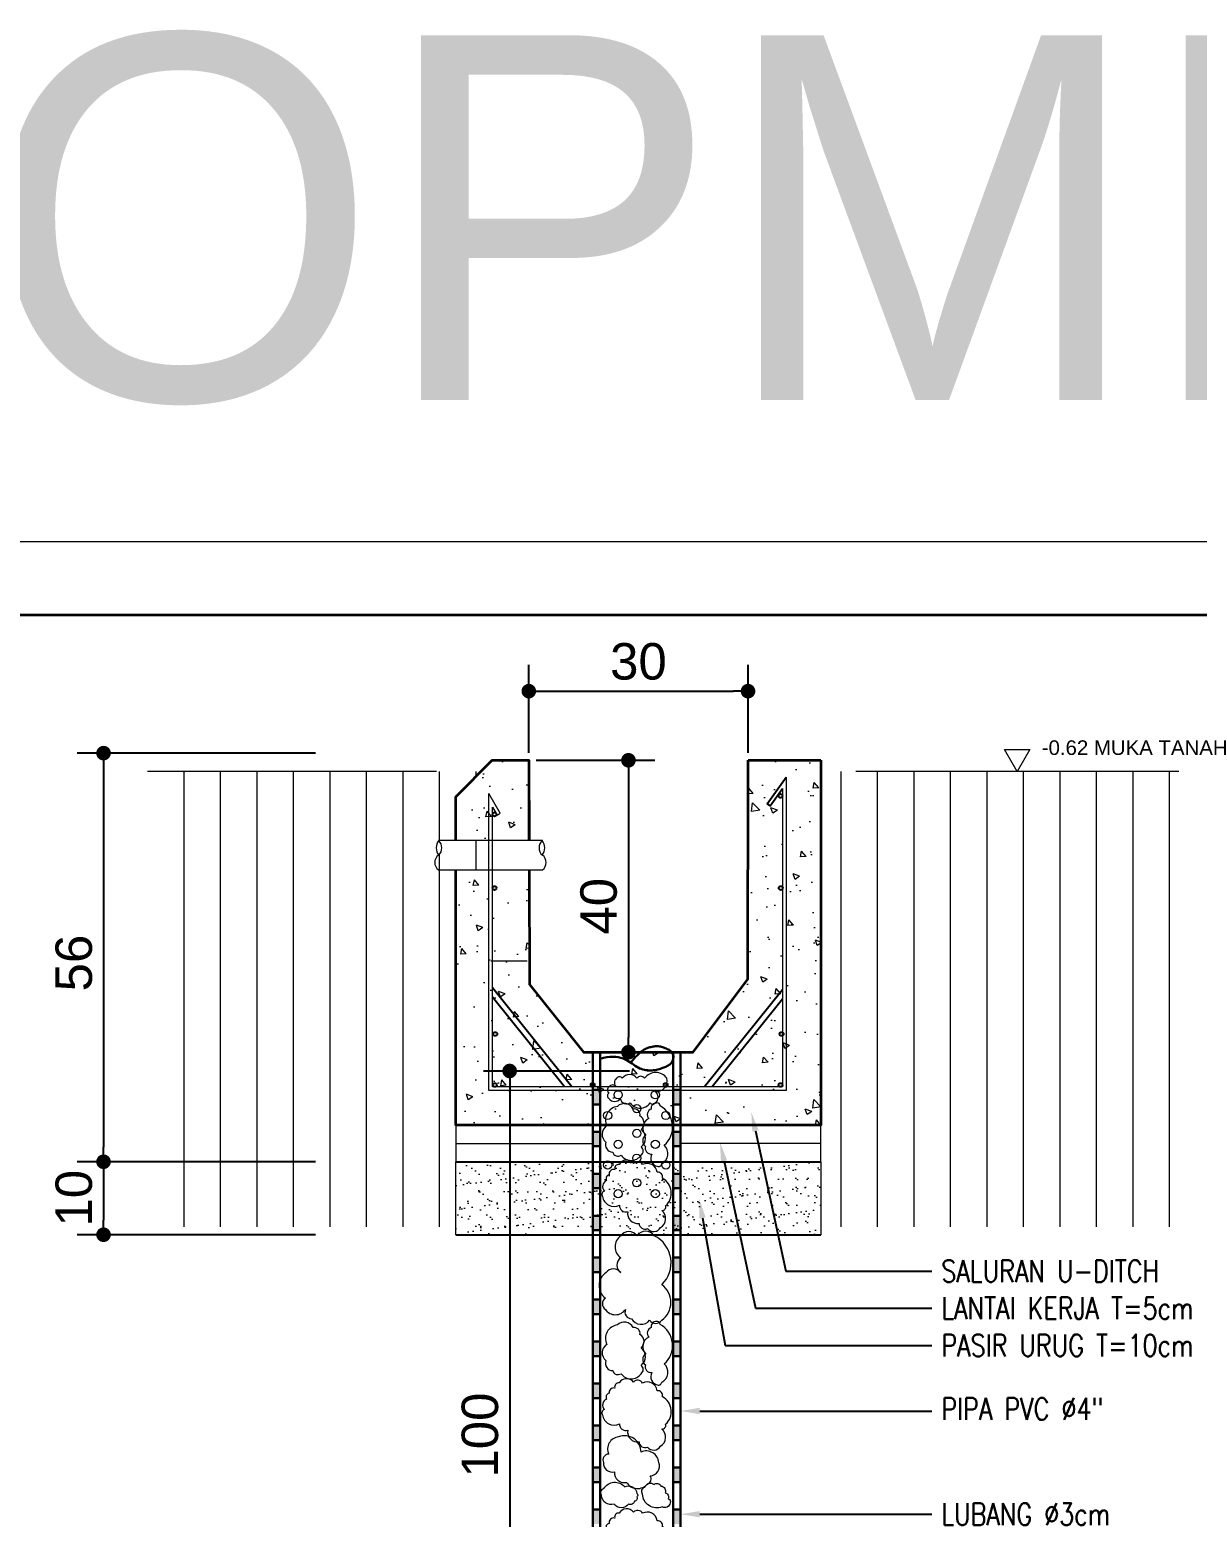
# Model space of a CAD drawing. Header units: millimetres. Extents: x -11 to 1625, y -267 to 180.
# Drawn here: x 881.21 to 897.2, y 159.64 to 180.01 of the extents above; entities that cross this region are included whole.
import ezdxf
from ezdxf import colors
from ezdxf.entities.mleader import LeaderData, LeaderLine
from ezdxf.enums import TextEntityAlignment as Align
from ezdxf.math import Vec2, Vec3

# ---------------------------------------------------------------- set-up
doc = ezdxf.new("R2010")
doc.units = ezdxf.units.MM
for name, color, linetype, lineweight in [('ars', 11, 'Continuous', 5), ('balok', 111, 'Continuous', 35), ('bata', 5, 'Continuous', 25), ('GRS KOP', 1, 'Continuous', 35), ('kop', 7, 'Continuous', 20), ('lan', 7, 'Continuous', 15), ('not', 7, 'Continuous', 20), ('pas bat', 150, 'Continuous', 30), ('sol-kol', 8, 'Continuous', 0), ('tem', 5, 'Continuous', 20), ('TEXT KETERANGAN', 7, 'Continuous', 9), ('u', 6, 'Continuous', 20)]:
    doc.layers.add(name, color=color, linetype=linetype, lineweight=lineweight)
doc.styles.add('ATTR', font='romans.shx', dxfattribs={"width": 0.8, "height": 1.735066})
doc.styles.add('BARU', font='complex.shx')
doc.styles.add('S', font='SIMPLEX', dxfattribs={"width": 1.1})
doc.styles.add('simplek', font='simplex.shx')
doc.styles.get("Standard").update_dxf_attribs({"font": 'ARIALUNI.TTF'})
doc.linetypes.add('BATTING', pattern='A,0.0001,-0.1,[134,ltypeshp.shx,S=0.1,R=0,X=-0.1,Y=0],-0.2,[134,ltypeshp.shx,S=0.1,R=180,X=0.1,Y=0],-0.1', length=0.4001)
doc.dimstyles.new('DIM-20', dxfattribs={"dimtxt": 0.5, "dimasz": 0.3, "dimexe": 0.36, "dimexo": 0.1, "dimgap": 0.09, "dimtad": 1, "dimdec": 0, "dimlfac": 10, "dimzin": 0, "dimdsep": 46, "dimtxsty": 'Standard', "dimblk": 'DOT', "dimcen": 0.09, "dimadec": 0, "dimazin": 0, "dimtfac": 1, "dimtdec": 0, "dimtofl": 0, "dimtmove": 0, "dimatfit": 3, "dimldrblk": 'DOT', "dimfxl": 0, "dimtolj": 1, "dimtzin": 0, "dimarcsym": 0})

# ---------------------------------------------------------------- blocks, each defined once
blk = doc.blocks.new('kop')
at = {"layer": 'GRS KOP'}
blk.add_lwpolyline([(1, 54), (83, 54), (83, 1), (1, 1)], close=True, dxfattribs=at)
at = {"layer": 'kop', "color": 7}
blk.add_line((84, 55), (0, 55), dxfattribs=at)
at = {"layer": 'kop', "style": 'BARU', "flags": 4}
for p, height in [((73.8, 5.4), 0.35), ((80.303, 5.382), 0.25), ((73.8, 4.9), 0.35), ((80.303, 4.882), 0.25), ((73.8, 4.4), 0.35), ((80.303, 4.382), 0.25)]:
    blk.add_attdef('-', p, '', height=height, dxfattribs=at)
at = {"layer": 'kop', "flags": 4}
for tag, p in [('AR-00', (78.057, 2.648)), ('00', (81.238, 2.647))]:
    blk.add_attdef(tag, text='', height=0.35, dxfattribs=at).set_placement(p, align=Align.MIDDLE)
blk = doc.blocks.new('_Dot')
at = {"color": 0, "linetype": 'ByBlock', "lineweight": -2}
blk.add_line((-0.5, 0), (-1, 0), dxfattribs=at)
at = {"color": 0, "linetype": 'ByBlock', "const_width": 0.5}
blk.add_lwpolyline([(-0.25, 0, 1), (0.25, 0, 1)], format="xyb", close=True, dxfattribs=at)
blk = doc.blocks.new('*D350')
at = {"layer": 'Defpoints', "color": 0}
for p in [(889.524, 165.749), (887.783, 155.774), (889.524, 155.774)]:
    blk.add_point(p, dxfattribs=at)
at = {"layer": 'u', "color": 0, "lineweight": -2}
for p, q in [((889.424, 165.749), (887.423, 165.749)), ((887.783, 165.549), (887.783, 155.974)), ((889.424, 155.774), (887.423, 155.774))]:
    blk.add_line(p, q, dxfattribs=at)
at = {"layer": 'u', "color": 0, "lineweight": -2, "xscale": 0.2, "yscale": 0.2, "zscale": 0.2}
for p, rotation in [((887.783, 165.749), 90), ((887.783, 155.774), 270)]:
    blk.add_blockref('_Dot', p, dxfattribs=dict(at, rotation=rotation))
at = {"layer": 'u', "color": 0, "insert": (887.378, 160.761), "char_height": 0.5, "attachment_point": 5, "rotation": 90}
blk.add_mtext('\\A1;100', dxfattribs=at)
blk = doc.blocks.new('*D352')
at = {"layer": 'Defpoints', "color": 0}
for p in [(885.222, 170.104), (882.219, 164.506), (885.222, 164.506)]:
    blk.add_point(p, dxfattribs=at)
at = {"layer": 'u', "color": 0, "lineweight": -2}
for p, q in [((885.122, 170.104), (881.859, 170.104)), ((882.219, 169.904), (882.219, 164.706)), ((885.122, 164.506), (881.859, 164.506))]:
    blk.add_line(p, q, dxfattribs=at)
at = {"layer": 'u', "color": 0, "lineweight": -2, "xscale": 0.2, "yscale": 0.2, "zscale": 0.2}
for p, rotation in [((882.219, 170.104), 90), ((882.219, 164.506), 270)]:
    blk.add_blockref('_Dot', p, dxfattribs=dict(at, rotation=rotation))
at = {"layer": 'u', "color": 0, "insert": (881.814, 167.228), "char_height": 0.5, "attachment_point": 5, "rotation": 90}
blk.add_mtext('\\A1;56', dxfattribs=at)
blk = doc.blocks.new('*D353')
at = {"layer": 'Defpoints', "color": 0}
for p in [(891.048, 170.953), (888.045, 170.006), (891.048, 170.006)]:
    blk.add_point(p, dxfattribs=at)
at = {"layer": 'u', "color": 0, "lineweight": -2}
for p, q in [((888.045, 170.106), (888.045, 171.313)), ((891.048, 170.106), (891.048, 171.313)), ((888.245, 170.953), (890.848, 170.953))]:
    blk.add_line(p, q, dxfattribs=at)
at = {"layer": 'u', "color": 0, "lineweight": -2, "xscale": 0.2, "yscale": 0.2, "zscale": 0.2, "rotation": 180}
blk.add_blockref('_Dot', (888.045, 170.953), dxfattribs=at)
at = {"layer": 'u', "color": 0, "lineweight": -2, "xscale": 0.2, "yscale": 0.2, "zscale": 0.2}
blk.add_blockref('_Dot', (891.048, 170.953), dxfattribs=at)
at = {"layer": 'u', "color": 0, "insert": (889.547, 171.358), "char_height": 0.5, "attachment_point": 5}
blk.add_mtext('\\A1;30', dxfattribs=at)
blk = doc.blocks.new('*D354')
at = {"layer": 'Defpoints', "color": 0}
for p in [(888.045, 170.006), (888.795, 166.006), (889.41, 166.006)]:
    blk.add_point(p, dxfattribs=at)
at = {"layer": 'u', "color": 0, "lineweight": -2}
for p, q in [((888.145, 170.006), (889.77, 170.006)), ((889.41, 169.806), (889.41, 166.206)), ((888.895, 166.006), (889.77, 166.006))]:
    blk.add_line(p, q, dxfattribs=at)
at = {"layer": 'u', "color": 0, "lineweight": -2, "xscale": 0.2, "yscale": 0.2, "zscale": 0.2}
for p, rotation in [((889.41, 170.006), 90), ((889.41, 166.006), 270)]:
    blk.add_blockref('_Dot', p, dxfattribs=dict(at, rotation=rotation))
at = {"layer": 'u', "color": 0, "insert": (889.004, 168.006), "char_height": 0.5, "attachment_point": 5, "rotation": 90}
blk.add_mtext('\\A1;40', dxfattribs=at)
blk = doc.blocks.new('*D355')
at = {"layer": 'Defpoints', "color": 0}
for p in [(885.222, 164.506), (882.219, 163.506), (885.222, 163.506)]:
    blk.add_point(p, dxfattribs=at)
at = {"layer": 'u', "color": 0, "lineweight": -2}
for p, q in [((885.122, 164.506), (881.859, 164.506)), ((882.219, 164.306), (882.219, 163.706)), ((885.122, 163.506), (881.859, 163.506))]:
    blk.add_line(p, q, dxfattribs=at)
at = {"layer": 'u', "color": 0, "lineweight": -2, "xscale": 0.2, "yscale": 0.2, "zscale": 0.2}
for p, rotation in [((882.219, 164.506), 90), ((882.219, 163.506), 270)]:
    blk.add_blockref('_Dot', p, dxfattribs=dict(at, rotation=rotation))
at = {"layer": 'u', "color": 0, "insert": (881.814, 164.006), "char_height": 0.5, "attachment_point": 5, "rotation": 90}
blk.add_mtext('\\A1;10', dxfattribs=at)
blk = doc.blocks.new('PEIL')
blk.add_lwpolyline([(-0.188, 0.325), (0.188, 0.325), (0, 0)], close=True)
at = {"style": 'S', "width": 1.1, "flags": 4}
blk.add_attdef('CAT', (0.265, 0.036), '', height=0.2, dxfattribs=at)

msp = doc.modelspace()

# ---------------------------------------------------------------- hatches: boundary and pattern name
at = {"layer": 'ars'}
h = msp.add_hatch(dxfattribs=at)
h.set_pattern_fill('AR-CONC', color=256, scale=0.125, style=0)
h.set_pattern_definition([(130, (892.04486, 165.0056), (-0.896575, -0.07844), [0.09375, -1.03125]), (185, (892.0449, 165.0056), (0.17344, 0.94024), [0.075, -0.825]), (79.549, (891.9701, 164.999), (-0.72314, 0.8618), [0.07968, -0.87643]), (133.816, (892.0449, 165.2556), (-1.33405, -0.2069), [0.14062, -1.54688]), (83.364, (891.9337, 165.2383), (-1.16833, 1.21765), [0.11951, -1.31464]), (188.816, (892.0449, 165.2556), (-1.16833, 1.21765), [0.1125, -1.2375]), (159, (891.91986, 165.1931), (-0.74613, -0.50327), [0.09375, -1.03125]), (214, (891.9199, 165.1931), (-0.30414, 0.90644), [0.075, -0.825]), (108.549, (891.8577, 165.1511), (-1.05028, 0.40316), [0.07968, -0.87643]), (142.5, (892.04486, 165.00558), (-0.0152, 0.416117), [0, -0.815, 0, -0.8375, 0, -0.828125]), (172.5, (892.04486, 165.00558), (-0.328837, 0.493015), [0, -0.4775, 0, -0.79625, 0, -0.315625]), (212.5, (892.3236, 165.00558), (-0.667278, -0.028194), [0, -0.3125, 0, -0.975, 0, -1.29375]), (222.5, (892.4486, 165.0056), (-0.728983, 0.12513), [0, -0.40625, 0, -0.6475, 0, -0.91875])])
h.paths.add_polyline_path([(888.0448552, 168.5055766), (887.0448552, 168.5055766), (887.0448552, 165.0055766), (892.0448552, 165.0055766), (892.0448552, 170.0055766), (891.0481963, 170.0055766), (891.0548784, 167.0055766), (890.2948552, 166.0055766), (888.7948552, 166.0055766), (888.0548784, 166.9337246), (888.0532862, 167.4216839), (888.0448552, 167.4337246)])
h.paths.add_polyline_path([(887.0448552, 168.9059092), (888.0448552, 168.9059092), (888.0448552, 170.0055766), (887.5448552, 170.0055766), (887.0448552, 169.5055766)])
h = msp.add_hatch(dxfattribs=at)
h.set_pattern_fill('_USER', color=256, scale=0.5, angle=90, style=0, pattern_type=0)
h.set_pattern_definition([(90, (882.8221, 163.6136), (-0.5, -6e-16), [])])
edge = h.paths.add_edge_path(flags=16)
edge.add_arc((886.943251, 168.805826), 0.1661708, 143.54907932, 216.45092068)
edge.add_arc((886.7230589, 168.805826), 0.1312806, 311.23295057, 408.76704943)
h.paths.add_polyline_path([(892.0448552, 169.8529287), (892.0448552, 163.6135908), (896.9496447, 163.6135908), (896.9496447, 169.8529287)])
h.paths.add_polyline_path([(882.8619456, 169.8529287), (882.8619456, 163.6135908), (887.0448552, 163.6135908), (887.0448552, 168.5055766), (887.4984278, 168.5055766), (887.4984278, 168.9059092), (887.0448552, 168.9059092), (887.0448552, 169.5055766), (887.3922073, 169.8529287)])
h = msp.add_hatch(dxfattribs=at)
h.set_pattern_fill('AR-SAND', color=256, scale=0.005, style=0, double=1)
h.set_pattern_definition([(37.5, (1534.68554, 17.62539), (-0.008000156, 0.24470662), [0, -0.19304, 0, -0.2159, 0, -0.206375]), (7.5, (1534.68554, 17.6254), (0.22476164, 0.35841255), [0, -0.10414, 0, -0.17399, 0, -0.066675]), (327.5, (1534.52933, 17.62539), (0.395496185, 0.00071859), [0, -0.0635, 0, -0.2286, 0, -0.29845]), (317.5, (1534.52933, 17.6254), (0.38177823, 0.11146466), [0, -0.03175, 0, -0.14986, 0, -0.17145])])
h.paths.add_polyline_path([(892.0448552, 163.5055766), (887.0448552, 163.5055766), (887.0448552, 164.5055766), (892.0448552, 164.5055766)])
at = {"layer": 'sol-kol'}
h = msp.add_hatch(color=256, dxfattribs=at)
h.paths.add_polyline_path([(888.9241236, 165.2920598), (889.0241236, 165.2920598), (889.0241236, 165.4920598), (888.9241236, 165.4920598)])
h.paths.add_polyline_path([(890.1241236, 165.4920598), (890.0241236, 165.4920598), (890.0241236, 165.2920598), (890.1241236, 165.2920598)])
h = msp.add_hatch(color=256, dxfattribs=at)
h.paths.add_polyline_path([(889.0241236, 164.9170598), (888.9241236, 164.9170598), (888.9241236, 164.7170598), (889.0241236, 164.7170598)])
h.paths.add_polyline_path([(890.1241236, 164.9170598), (890.0241236, 164.9170598), (890.0241236, 164.7170598), (890.1241236, 164.7170598)])
h = msp.add_hatch(color=256, dxfattribs=at)
h.paths.add_polyline_path([(888.9241236, 164.1420598), (889.0241236, 164.1420598), (889.0241236, 164.3420598), (888.9241236, 164.3420598)])
h.paths.add_polyline_path([(890.1241236, 164.3420598), (890.0241236, 164.3420598), (890.0241236, 164.1420598), (890.1241236, 164.1420598)])
h = msp.add_hatch(color=256, dxfattribs=at)
h.paths.add_polyline_path([(889.0241236, 163.7670598), (888.9241236, 163.7670598), (888.9241236, 163.5670598), (889.0241236, 163.5670598)])
h.paths.add_polyline_path([(890.1241236, 163.7670598), (890.0241236, 163.7670598), (890.0241236, 163.5670598), (890.1241236, 163.5670598)])
h = msp.add_hatch(color=256, dxfattribs=at)
h.paths.add_polyline_path([(888.9241236, 162.9920598), (889.0241236, 162.9920598), (889.0241236, 163.1920598), (888.9241236, 163.1920598)])
h.paths.add_polyline_path([(890.1241236, 163.1920598), (890.0241236, 163.1920598), (890.0241236, 162.9920598), (890.1241236, 162.9920598)])
h = msp.add_hatch(color=256, dxfattribs=at)
h.paths.add_polyline_path([(889.0241236, 162.6170598), (888.9241236, 162.6170598), (888.9241236, 162.4170598), (889.0241236, 162.4170598)])
h.paths.add_polyline_path([(890.1241236, 162.6170598), (890.0241236, 162.6170598), (890.0241236, 162.4170598), (890.1241236, 162.4170598)])
h = msp.add_hatch(color=256, dxfattribs=at)
h.paths.add_polyline_path([(888.9241236, 161.8420598), (889.0241236, 161.8420598), (889.0241236, 162.0420598), (888.9241236, 162.0420598)])
h.paths.add_polyline_path([(890.1241236, 162.0420598), (890.0241236, 162.0420598), (890.0241236, 161.8420598), (890.1241236, 161.8420598)])
h = msp.add_hatch(color=256, dxfattribs=at)
h.paths.add_polyline_path([(889.0241236, 161.4670598), (888.9241236, 161.4670598), (888.9241236, 161.2670598), (889.0241236, 161.2670598)])
h.paths.add_polyline_path([(890.1241236, 161.4670598), (890.0241236, 161.4670598), (890.0241236, 161.2670598), (890.1241236, 161.2670598)])
h = msp.add_hatch(color=256, dxfattribs=at)
h.paths.add_polyline_path([(888.9241236, 160.6920598), (889.0241236, 160.6920598), (889.0241236, 160.8920598), (888.9241236, 160.8920598)])
h.paths.add_polyline_path([(890.1241236, 160.8920598), (890.0241236, 160.8920598), (890.0241236, 160.6920598), (890.1241236, 160.6920598)])
h = msp.add_hatch(color=256, dxfattribs=at)
h.paths.add_polyline_path([(889.0241236, 160.3170598), (888.9241236, 160.3170598), (888.9241236, 160.1170598), (889.0241236, 160.1170598)])
h.paths.add_polyline_path([(890.1241236, 160.3170598), (890.0241236, 160.3170598), (890.0241236, 160.1170598), (890.1241236, 160.1170598)])
h = msp.add_hatch(color=256, dxfattribs=at)
h.paths.add_polyline_path([(889.0241236, 159.7420598), (888.9241236, 159.7420598), (888.9241236, 159.5420598), (889.0241236, 159.5420598)])
h.paths.add_polyline_path([(890.1241236, 159.7420598), (890.0241236, 159.7420598), (890.0241236, 159.5420598), (890.1241236, 159.5420598)])

# ---------------------------------------------------------------- linework, layer by layer
for p, q in [((887.0448552, 164.5055766), (892.0448552, 164.5055766)), ((887.0448552, 163.5055766), (892.0448552, 163.5055766))]:
    msp.add_line(p, q)
at = {"layer": 'ars', "ltscale": 0.1}
msp.add_line((886.8080175, 168.5055766), (888.2316929, 168.5055766), dxfattribs=at)
at = {"layer": 'ars'}
for points in [[(888.2316929, 168.9059092), (886.8080175, 168.9059092)], [(886.8080175, 168.5055766), (888.2316929, 168.5055766)]]:
    msp.add_lwpolyline(points, dxfattribs=at)
at = {"layer": 'ars', "ltscale": 0.5}
for points in [[(889.9364546, 165.6491361, 0.52056705), (889.6309721, 165.6491361, 0.52056705), (889.5261032, 165.6491361, 0.52056705), (889.3254852, 165.6491361, 0.52056705), (889.2479757, 165.6491361, 0.52056705), (889.2479757, 165.5307091, 0.52056705), (889.1431068, 165.5307091, 0.52056705), (889.1431068, 165.4487186, 0.52056705), (889.1431068, 165.3712847, 0.52056705), (889.2981302, 165.3712847, 0.52056705), (889.434914, 165.3120723, 0.52056705), (889.7084816, 165.3120723, 0.52056705), (889.7768757, 165.3120723, 0.52056705), (889.7768757, 165.4669402, 0.52056705)], [(889.259101, 165.2633627, 0.52056705), (889.1153325, 164.9976612, 0.52056705), (889.100957, 164.7750463, 0.52056705), (889.1944067, 164.6386045, 0.52056705), (889.3094197, 164.5955179, 0.52056705), (889.5825724, 164.5955179, 0.52056705), (889.5825724, 164.7104154, 0.52056705), (889.5825724, 164.9473925, 0.52056705), (889.5681968, 165.1341031, 0.52056705), (889.4747471, 165.2274562, 0.52056705)], [(889.8442497, 165.2709847, 0.52056705), (889.7944799, 165.3100513, 0.52056705), (889.7233801, 165.2283666, 0.52056705), (889.6878259, 165.0969606, 0.52056705), (889.6487232, 164.8696617, 0.52056705), (889.6416133, 164.7169466, 0.52056705), (889.7304901, 164.6104013, 0.52056705), (889.8051427, 164.4434802, 0.52056705), (889.8655796, 164.4789953, 0.52056705), (889.9011295, 164.7311527, 0.52056705)], [(889.5552044, 163.6620201, 0.52056705), (889.6698543, 163.5893867, 0.52056705), (889.8488226, 163.6033552, 0.52056705), (889.8683934, 163.8380145, 0.52056705), (889.9187294, 163.9022672, 0.52056705), (889.8767827, 164.2793982, 0.52056705), (889.8040794, 164.3632051, 0.52056705), (889.6027396, 164.4665684, 0.52056705), (889.4797004, 164.4805347, 0.52056705), (889.2811613, 164.4693612, 0.52056705), (889.222436, 164.3995228, 0.52056705), (889.1441398, 164.3268895, 0.52056705), (889.1105825, 164.2486705, 0.52056705), (889.0798216, 164.1034037, 0.52056705), (889.0546536, 164.0307704, 0.52056705), (889.2867542, 163.9106479, 0.52056705), (889.4014042, 163.8212531, 0.52056705)], [(889.7645445, 163.4919235, 0.52056705), (889.5255456, 163.4919235, 0.52056705), (889.3049333, 163.4919235, 0.52056705), (889.3049333, 163.1888817, 0.52056705), (889.3049333, 162.9868523, 0.52056705), (889.1027032, 162.9868523, 0.52056705), (889.0935099, 162.6378938, 0.52056705), (889.0935099, 162.4817812, 0.52056705), (889.3692775, 162.4817812, 0.52056705), (889.4520082, 162.3532186, 0.52056705), (889.7002003, 162.3348519, 0.52056705), (889.8656617, 162.3348519, 0.52056705), (889.8656617, 162.8215564, 0.52056705)], [(889.259101, 162.2695217, 0.52056705), (889.1153325, 162.0038202, 0.52056705), (889.100957, 161.7812053, 0.52056705), (889.1944067, 161.6447635, 0.52056705), (889.3094197, 161.6016769, 0.52056705), (889.5825724, 161.6016769, 0.52056705), (889.5825724, 161.7165744, 0.52056705), (889.5825724, 161.9535515, 0.52056705), (889.5681968, 162.1402621, 0.52056705), (889.4747471, 162.2336151, 0.52056705)], [(889.8442497, 162.2771437, 0.52056705), (889.7944799, 162.3162103, 0.52056705), (889.7233801, 162.2345256, 0.52056705), (889.6878259, 162.1031196, 0.52056705), (889.6487232, 161.8758207, 0.52056705), (889.6416133, 161.7231056, 0.52056705), (889.7304901, 161.6165603, 0.52056705), (889.8051427, 161.4496392, 0.52056705), (889.8655796, 161.4851543, 0.52056705), (889.9011295, 161.7373117, 0.52056705)], [(889.5552044, 160.668179, 0.52056705), (889.6698543, 160.5955457, 0.52056705), (889.8488226, 160.6095142, 0.52056705), (889.8683934, 160.8441735, 0.52056705), (889.9187294, 160.9084262, 0.52056705), (889.8767827, 161.2855572, 0.52056705), (889.8040794, 161.3693641, 0.52056705), (889.6027396, 161.4727273, 0.52056705), (889.4797004, 161.4866937, 0.52056705), (889.2811613, 161.4755202, 0.52056705), (889.222436, 161.4056818, 0.52056705), (889.1441398, 161.3330485, 0.52056705), (889.1105825, 161.2548294, 0.52056705), (889.0798216, 161.1095627, 0.52056705), (889.0546536, 161.0369293, 0.52056705), (889.2867542, 160.9168069, 0.52056705), (889.4014042, 160.8274121, 0.52056705)], [(889.5823692, 160.5282649, 0.52056705), (889.2752702, 160.7358007, 0.52056705), (889.1397874, 160.5011964, 0.52056705), (889.067525, 160.3838932, 0.52056705), (889.2210745, 160.2575671, 0.52056705), (889.3836574, 160.1131932, 0.52056705), (889.6726897, 160.0951475, 0.52056705), (889.7088187, 160.2034258, 0.52056705), (889.8262392, 160.3838932, 0.52056705)], [(889.042988, 159.9346808, -0.52056705), (889.0736452, 160.028753, -0.52056705), (889.3583381, 160.0528175, -0.52056705), (889.5269633, 159.9609334, -0.52056705), (889.5269633, 159.9149902, -0.52056705), (889.4919235, 159.8559208, -0.52056705), (889.4108957, 159.8165419, -0.52056705), (889.2138003, 159.8165419, -0.52056705)], [(889.6036516, 159.9529749, -0.52056705), (889.6349355, 160.0467238, -0.52056705), (889.7620117, 160.0838333, -0.52056705), (889.8558547, 160.0623505, -0.52056705), (889.912553, 159.9685994, -0.52056705), (889.9536093, 159.8865693, -0.52056705), (889.9829353, 159.8318805, -0.52056705), (889.8714967, 159.7771938, -0.52056705)], [(889.5552044, 158.8861007, 0.52056705), (889.6698543, 158.8134674, 0.52056705), (889.8488226, 158.8274359, 0.52056705), (889.8683934, 159.0620952, 0.52056705), (889.9187294, 159.1263479, 0.52056705), (889.8767827, 159.5034788, 0.52056705), (889.8040794, 159.5872857, 0.52056705), (889.6027396, 159.690649, 0.52056705), (889.4797004, 159.7046154, 0.52056705), (889.2811613, 159.6934419, 0.52056705), (889.222436, 159.6236035, 0.52056705), (889.1441398, 159.5509701, 0.52056705), (889.1105825, 159.4727511, 0.52056705), (889.0798216, 159.3274844, 0.52056705), (889.0546536, 159.254851, 0.52056705), (889.2867542, 159.1347286, 0.52056705), (889.4014042, 159.0453338, 0.52056705)]]:
    msp.add_lwpolyline(points, format="xyb", close=True, dxfattribs=at)
at = {"layer": 'ars'}
for points in [[(892.0448552, 165.0055766), (887.0448552, 165.0055766), (887.0448552, 164.5055766), (892.0448552, 164.5055766)], [(892.0448552, 163.5055766), (887.0448552, 163.5055766), (887.0448552, 164.5055766), (892.0448552, 164.5055766)]]:
    msp.add_lwpolyline(points, close=True, dxfattribs=at)
at = {"layer": 'ars', "linetype": 'BATTING', "ltscale": 0.6}
for points in [[(887.0448552, 164.7555766), (888.9240884, 164.7555766)], [(892.0448552, 164.7555766), (890.1240884, 164.7555766)]]:
    msp.add_lwpolyline(points, dxfattribs=at)
at = {"layer": 'ars'}
for centre in [(889.2687438, 165.4226194), (889.5240884, 165.2331512), (889.779433, 165.4226194), (889.1252994, 165.1395786), (889.9228773, 165.1395786), (889.5240884, 164.8943335), (889.2687438, 164.744984), (889.779433, 164.744984), (889.1252994, 164.4619432), (889.5240884, 164.5555158), (889.9228773, 164.4619432), (889.5240884, 164.2166981), (889.2687438, 164.0673487), (889.779433, 164.0673487)]:
    msp.add_circle(centre, 0.0559907, dxfattribs=at)
for centre, radius, start, end in [((886.943251, 168.805826), 0.1661708, 142.96587006, 217.03412994), ((886.7230589, 168.805826), 0.1312806, 310.32726888, 49.67273112), ((888.3166515, 168.805826), 0.1312806, 130.32726888, 229.67273112), ((888.0964594, 168.805826), 0.1661708, 322.96587006, 37.03412994), ((886.8792438, 168.6056598), 0.1228406, 125.438378, 234.561622), ((888.1604666, 168.6056598), 0.1228406, 305.438378, 54.561622)]:
    msp.add_arc(centre, radius, start, end, dxfattribs=at)
at = {"layer": 'balok', "ltscale": 0.01}
for points in [[(887.0448552, 168.9059092), (887.0448552, 169.5055766), (887.5448552, 170.0055766), (888.0448552, 170.0055766), (888.0448552, 168.9059092)], [(892.0448552, 170.0055766), (892.0448552, 165.0055766), (887.0448552, 165.0055766), (887.0448552, 168.5055766)], [(888.0448552, 170.0055766), (888.0484433, 168.9059092)], [(888.0497496, 168.5055766), (888.0548784, 166.9337246), (888.7948552, 166.0055766), (890.2948552, 166.0055766), (891.0448552, 167.0055766), (891.0481963, 170.0055766)], [(891.0481963, 170.0055766), (892.0448552, 170.0055766)], [(887.0448552, 168.9059092), (887.0448552, 169.5055766)]]:
    msp.add_lwpolyline(points, dxfattribs=at)
at = {"layer": 'bata', "lineweight": 9}
for p, q in [((891.5698552, 169.7766925), (891.5698552, 165.4805766)), ((891.5198552, 169.6181128), (891.5198552, 165.5305766)), ((887.4984278, 165.4805766), (887.4984278, 169.5502903)), ((887.5484278, 165.5305766), (887.5484278, 169.3636877)), ((891.5698552, 165.4805766), (887.4984278, 165.4805766)), ((891.5198552, 165.5305766), (887.5484278, 165.5305766))]:
    msp.add_line(p, q, dxfattribs=at)
at = {"layer": 'bata'}
for p, q in [((891.3535156, 169.3805552), (891.312558, 169.409234)), ((888.6357678, 165.5305766), (887.5484278, 166.8897516)), ((888.5333178, 165.5305766), (887.5484278, 166.7616891)), ((891.5198552, 166.8629673), (890.4539426, 165.5305766)), ((891.5198552, 166.7349049), (890.5563926, 165.5305766))]:
    msp.add_line(p, q, dxfattribs=at)
for points in [[(891.312558, 169.409234), (891.5698552, 169.7766925)], [(891.312558, 169.409234), (891.3535156, 169.3805552), (891.5198552, 169.6181128)]]:
    msp.add_lwpolyline(points, dxfattribs=at)
at = {"layer": 'bata', "lineweight": 9}
msp.add_lwpolyline([(887.5484278, 169.3636877), (887.6105257, 169.2561312), (887.6538269, 169.2811312), (887.4984278, 169.5502903)], dxfattribs=at)
at = {"layer": 'bata'}
for centre in [(891.4930108, 169.5182572), (887.5749363, 169.2639918), (887.5752722, 168.2555766), (887.5752722, 168.2555766), (891.4972016, 168.2555766), (887.5852954, 166.2555766), (891.5072247, 166.2555766), (887.579463, 165.557421), (888.9198552, 165.557421), (889.9198552, 165.557421), (891.4930108, 165.557421)]:
    msp.add_circle(centre, 0.0268444, dxfattribs=at)
at = {"layer": 'lan'}
for p, q in [((886.7825364, 169.8529287), (882.8220771, 169.8529287)), ((896.9496447, 169.8529287), (892.5240884, 169.8529287))]:
    msp.add_line(p, q, dxfattribs=at)
at = {"layer": 'pas bat', "ltscale": 0.5}
for p, q in [((888.9240884, 166.0055766), (888.9240884, 155.7787152)), ((889.0240884, 166.0055766), (889.0240884, 155.7787152)), ((890.0240884, 166.0055766), (890.0240884, 155.7787152)), ((890.1240884, 166.0055766), (890.1240884, 155.7387152)), ((888.9241236, 165.4920598), (889.0241236, 165.4920598)), ((890.1241236, 165.4920598), (890.0241236, 165.4920598)), ((888.9241236, 165.2920598), (889.0241236, 165.2920598)), ((890.1241236, 165.2920598), (890.0241236, 165.2920598)), ((888.9241236, 164.9170598), (889.0241236, 164.9170598)), ((890.1241236, 164.9170598), (890.0241236, 164.9170598)), ((888.9241236, 164.7170598), (889.0241236, 164.7170598)), ((890.1241236, 164.7170598), (890.0241236, 164.7170598)), ((888.9241236, 164.3420598), (889.0241236, 164.3420598)), ((890.1241236, 164.3420598), (890.0241236, 164.3420598)), ((888.9241236, 164.1420598), (889.0241236, 164.1420598)), ((890.1241236, 164.1420598), (890.0241236, 164.1420598)), ((888.9241236, 163.7670598), (889.0241236, 163.7670598)), ((890.1241236, 163.7670598), (890.0241236, 163.7670598)), ((888.9241236, 163.5670598), (889.0241236, 163.5670598)), ((890.1241236, 163.5670598), (890.0241236, 163.5670598)), ((888.9241236, 163.1920598), (889.0241236, 163.1920598)), ((890.1241236, 163.1920598), (890.0241236, 163.1920598)), ((888.9241236, 162.9920598), (889.0241236, 162.9920598)), ((890.1241236, 162.9920598), (890.0241236, 162.9920598)), ((888.9241236, 162.6170598), (889.0241236, 162.6170598)), ((890.1241236, 162.6170598), (890.0241236, 162.6170598)), ((888.9241236, 162.4170598), (889.0241236, 162.4170598)), ((890.1241236, 162.4170598), (890.0241236, 162.4170598)), ((888.9241236, 162.0420598), (889.0241236, 162.0420598)), ((890.1241236, 162.0420598), (890.0241236, 162.0420598)), ((888.9241236, 161.8420598), (889.0241236, 161.8420598)), ((890.1241236, 161.8420598), (890.0241236, 161.8420598)), ((888.9241236, 161.4670598), (889.0241236, 161.4670598)), ((890.1241236, 161.4670598), (890.0241236, 161.4670598)), ((888.9241236, 161.2670598), (889.0241236, 161.2670598)), ((890.1241236, 161.2670598), (890.0241236, 161.2670598)), ((888.9241236, 160.8920598), (889.0241236, 160.8920598)), ((890.1241236, 160.8920598), (890.0241236, 160.8920598)), ((888.9241236, 160.6920598), (889.0241236, 160.6920598)), ((890.1241236, 160.6920598), (890.0241236, 160.6920598)), ((888.9241236, 160.3170598), (889.0241236, 160.3170598)), ((890.1241236, 160.3170598), (890.0241236, 160.3170598)), ((888.9241236, 160.1170598), (889.0241236, 160.1170598)), ((890.1241236, 160.1170598), (890.0241236, 160.1170598)), ((888.9241236, 159.7420598), (889.0241236, 159.7420598)), ((890.1241236, 159.7420598), (890.0241236, 159.7420598))]:
    msp.add_line(p, q, dxfattribs=at)
msp.add_lwpolyline([(889.0240884, 165.9176948), (889.0702654, 165.929597), (889.1146025, 165.9376469), (889.1569979, 165.9421035), (889.1973503, 165.9432261), (889.2355579, 165.9412736), (889.2715194, 165.9365051), (889.3051332, 165.9291797), (889.3362977, 165.9195566), (889.3649859, 165.9079269), (889.3914684, 165.8947111), (889.4160907, 165.8803616), (889.4391979, 165.8653311), (889.4611352, 165.8500721), (889.4822479, 165.8350372), (889.5028812, 165.820679), (889.5233804, 165.8074499), (889.544028, 165.7957228), (889.564856, 165.7855511), (889.5858335, 165.7769084), (889.6069297, 165.7697685), (889.6281139, 165.7641048), (889.6493552, 165.7598911), (889.670623, 165.757101), (889.6918864, 165.7557082), (889.7130985, 165.7556646), (889.7341484, 165.7568358), (889.754909, 165.7590657), (889.7752534, 165.7621983), (889.7950544, 165.7660774), (889.814185, 165.770547), (889.8325181, 165.775451), (889.8499268, 165.7806333), (889.8663139, 165.7859622), (889.8817015, 165.7914032), (889.8961418, 165.7969463), (889.909687, 165.8025814), (889.922389, 165.8082984), (889.9343001, 165.8140872), (889.9454723, 165.8199377), (889.9559578, 165.8258399), (889.9657967, 165.831811), (889.9749825, 165.8379775), (889.9834964, 165.8444933), (889.99132, 165.8515123), (889.9984345, 165.8591883), (890.0048214, 165.8676753), (890.0104623, 165.877127), (890.0153383, 165.8876973), (890.0194118, 165.8994633), (890.0225676, 165.9121938), (890.0246714, 165.9255813), (890.0255889, 165.9393176), (890.0251856, 165.9530952), (890.0233273, 165.9666059), (890.0198796, 165.9795422), (890.0147082, 165.991596), (890.0077422, 166.0025313), (889.9991658, 166.0123988), (889.9892262, 166.0213211), (889.9781712, 166.0294208), (889.9662481, 166.0368203), (889.9537045, 166.0436422), (889.9407879, 166.050009), (889.9277458, 166.0560432), (889.9147732, 166.0618304), (889.9018547, 166.0673081), (889.8889221, 166.0723767), (889.8759075, 166.0769367), (889.8627428, 166.0808886), (889.8493599, 166.0841328), (889.835691, 166.08657), (889.8216678, 166.0881005), (889.8072536, 166.0886598), (889.792536, 166.0883231), (889.7776338, 166.0872008), (889.7626658, 166.0854031), (889.7477509, 166.0830402), (889.7330078, 166.0802223), (889.7185555, 166.0770598), (889.7045126, 166.0736628), (889.6909499, 166.0700876), (889.6777456, 166.0661738), (889.6647298, 166.0617073), (889.6517325, 166.0564737), (889.638584, 166.0502587), (889.6251142, 166.042848), (889.6111533, 166.0340274), (889.5965313, 166.0235825), (889.5810859, 166.0113175), (889.5646844, 165.997111), (889.547202, 165.9808599), (889.5285134, 165.9624612), (889.5084938, 165.941812), (889.487018, 165.9188093), (889.463961, 165.89335), (889.4391979, 165.8653311)], dxfattribs=at)
at = {"layer": 'tem'}
msp.add_line((888.0240884, 167.2529287), (887.5240884, 167.2529287), dxfattribs=at)

# ---------------------------------------------------------------- block references
at = {"layer": 'not'}
ref = msp.add_blockref('PEIL', (894.7368665, 169.8529287), dxfattribs=dict(at, xscale=0.9237604307036236, yscale=0.9237604307033962, zscale=0.9237604307034012))
ref.add_attrib('CAT', '-0.62 MUKA TANAH', (895.0722621, 170.0792347), dxfattribs={"layer": '0', "height": 0.2, "flags": 4})
at = {"layer": 'TEXT KETERANGAN'}
msp.add_blockref('kop', (827.2141618, 118), dxfattribs=at)

# ---------------------------------------------------------------- texts
at = {"layer": 'not', "insert": (869.0349497, 174.8690699), "char_height": 5, "attachment_point": 7, "style": 'simplek'}
msp.add_mtext('\\pi-41.262;{\\f@Arial Unicode MS|b0|i0|c0|p34;A7. SITE DEVELOPMENT}', dxfattribs=at)

# ---------------------------------------------------------------- dimensions: what is measured, and where the dimension line sits
at = {"layer": 'u'}
dim = msp.add_linear_dim(base=(891.0481963, 170.9529147), p1=(888.0448552, 170.0055766), p2=(891.0481963, 170.0055766), dimstyle='DIM-20', override={"dimasz": 0.2, "dimgap": 0.15}, dxfattribs=at)
dim.commit()
dim.dimension.update_dxf_attribs({"geometry": '*D353', "text_midpoint": (889.5465257, 171.3583717)})
dim = msp.add_linear_dim(base=(882.2192951, 164.5055766), p1=(885.2220982, 170.1037712), p2=(885.2220982, 164.5055766), angle=90, dimstyle='DIM-20', override={"dimasz": 0.2, "dimgap": 0.15}, dxfattribs=at)
dim.commit()
dim.dimension.update_dxf_attribs({"geometry": '*D352', "text_midpoint": (882.2192951, 167.22835), "dimtype": 160})
for base, p1, p2, picture, middle in [((889.4097512, 166.0055766), (888.0448552, 170.0055766), (888.7948552, 166.0055766), '*D354', (889.0042942, 168.0055766)), ((882.2192951, 163.5055766), (885.2220982, 164.5055766), (885.2220982, 163.5055766), '*D355', (881.813838, 164.0055766))]:
    dim = msp.add_linear_dim(base=base, p1=p1, p2=p2, angle=90, dimstyle='DIM-20', override={"dimasz": 0.2, "dimgap": 0.15}, dxfattribs=at)
    dim.commit()
    dim.dimension.update_dxf_attribs({"geometry": picture, "text_midpoint": middle})
dim = msp.add_linear_dim(base=(887.7831811, 155.774294), p1=(889.5240884, 165.7485076), p2=(889.5240884, 155.774294), angle=90, text='100', dimstyle='DIM-20', override={"dimasz": 0.2, "dimgap": 0.15}, dxfattribs=at)
dim.commit()
dim.dimension.update_dxf_attribs({"geometry": '*D350', "text_midpoint": (887.3777241, 160.7614008)})

# ---------------------------------------------------------------- leaders
at = {"layer": 'TEXT KETERANGAN'}
ml = msp.add_multileader_mtext('Standard', dxfattribs=at)
ml.set_content('{\\C90;SALURAN U-DITCH}', color=256, style='ATTR')
ml.set_leader_properties()
ml.build(insert=Vec2(0, 0))
ml.multileader.update_dxf_attribs({"text_left_attachment_type": 2, "text_right_attachment_type": 2, "dogleg_length": 2.367, "arrow_head_size": 0.2637542})
ctx = ml.context
ctx.base_point, ctx.char_height, ctx.arrow_head_size, ctx.landing_gap_size, ctx.plane_origin = Vec3(893.5652191, 163.0081788), 0.3, 0.2637542, 0.1318771, Vec3(895.7529842, 162.5206352)
ctx.left_attachment, ctx.right_attachment = 2, 2
notes = []
notes.append((ctx, [(0, (1, 1, 0), (891.5675731, 163.0081788), (1, 0), 1.997646, [(0, [(891.0930039, 165.1859644)], 0, [])])]))
ctx.mtext.insert, ctx.mtext.flow_direction = Vec3(893.6970962, 163.1581788), 5
ml = msp.add_multileader_mtext('Standard', dxfattribs=at)
ml.set_content('{\\C90;LANTAI KERJA T=5cm}', color=256, style='ATTR')
ml.set_leader_properties()
ml.build(insert=Vec2(0, 0))
ml.multileader.update_dxf_attribs({"text_left_attachment_type": 2, "text_right_attachment_type": 2, "dogleg_length": 2.367, "arrow_head_size": 0.2637542})
ctx = ml.context
ctx.base_point, ctx.char_height, ctx.arrow_head_size, ctx.landing_gap_size, ctx.plane_origin = Vec3(893.5652191, 162.4989064), 0.3, 0.2637542, 0.1318771, Vec3(895.7529842, 161.8402474)
ctx.left_attachment, ctx.right_attachment = 2, 2
notes.append((ctx, [(0, (1, 1, 0), (891.1528218, 162.4989064), (1, 0), 2.4123973, [(0, [(890.6642475, 164.7735668)], 0, [])])]))
ctx.mtext.insert, ctx.mtext.flow_direction = Vec3(893.6970962, 162.6489064), 5
ml = msp.add_multileader_mtext('Standard', dxfattribs=at)
ml.set_content('{\\C90;PASIR URUG T=10cm}', color=256, style='ATTR')
ml.set_leader_properties()
ml.build(insert=Vec2(0, 0))
ml.multileader.update_dxf_attribs({"text_left_attachment_type": 2, "text_right_attachment_type": 2, "dogleg_length": 2.367, "arrow_head_size": 0.2637542})
ctx = ml.context
ctx.base_point, ctx.char_height, ctx.arrow_head_size, ctx.landing_gap_size, ctx.plane_origin = Vec3(893.5652191, 161.989634), 0.3, 0.2637542, 0.1318771, Vec3(895.7529842, 161.3309751)
ctx.left_attachment, ctx.right_attachment = 2, 2
notes.append((ctx, [(0, (1, 1, 0), (890.7330122, 161.989634), (1, 0), 2.8322069, [(0, [(890.3785902, 163.9963043)], 0, [])])]))
ctx.mtext.insert, ctx.mtext.flow_direction = Vec3(893.6970962, 162.139634), 5
ml = msp.add_multileader_mtext('Standard', dxfattribs=at)
ml.set_content('{\\C90;PIPA PVC %%C4"}', color=256, style='ATTR')
ml.set_leader_properties()
ml.build(insert=Vec2(0, 0))
ml.multileader.update_dxf_attribs({"text_left_attachment_type": 2, "text_right_attachment_type": 2, "dogleg_length": 2.367, "arrow_head_size": 0.2637542})
ctx = ml.context
ctx.base_point, ctx.char_height, ctx.arrow_head_size, ctx.landing_gap_size, ctx.plane_origin = Vec3(893.5652191, 161.0909157), 0.3, 0.2637542, 0.1318771, Vec3(895.7529842, 160.1867813)
ctx.left_attachment, ctx.right_attachment = 2, 2
notes.append((ctx, [(0, (1, 1, 0), (890.9359977, 161.0909157), (1, 0), 2.6292214, [(0, [(890.1240884, 161.0909157)], 0, [])])]))
ctx.mtext.insert, ctx.mtext.flow_direction = Vec3(893.6970962, 161.2694872), 5
ml = msp.add_multileader_mtext('Standard', dxfattribs=at)
ml.set_content('{\\C90;LUBANG %%C3cm}', color=256, style='ATTR')
ml.set_leader_properties()
ml.build(insert=Vec2(0, 0))
ml.multileader.update_dxf_attribs({"text_left_attachment_type": 2, "text_right_attachment_type": 2, "dogleg_length": 2.367, "arrow_head_size": 0.2637542})
ctx = ml.context
ctx.base_point, ctx.char_height, ctx.arrow_head_size, ctx.landing_gap_size, ctx.plane_origin = Vec3(893.5652191, 159.6770663), 0.3, 0.2637542, 0.1318771, Vec3(895.7529842, 158.7729319)
ctx.left_attachment, ctx.right_attachment = 2, 2
notes.append((ctx, [(0, (1, 1, 0), (890.9359977, 159.6770663), (1, 0), 2.6292214, [(0, [(890.1240884, 159.6770663)], 0, [])])]))
ctx.mtext.insert, ctx.mtext.flow_direction = Vec3(893.6970962, 159.8270663), 5
for ctx, leaders in notes:
    for number, flags, end, landing, length, lines in leaders:
        leader = LeaderData()
        leader.index, (leader.has_last_leader_line, leader.has_dogleg_vector, leader.attachment_direction) = number, flags
        leader.last_leader_point, leader.dogleg_vector, leader.dogleg_length = Vec3(end), Vec3(landing), length
        for number, points, colour, breaks in lines:
            line = LeaderLine()
            line.index, line.vertices, line.color, line.breaks = number, Vec3.list(points), colors.encode_raw_color(colour), breaks
            leader.lines.append(line)
        ctx.leaders.append(leader)

doc.saveas('drawing.dxf')
